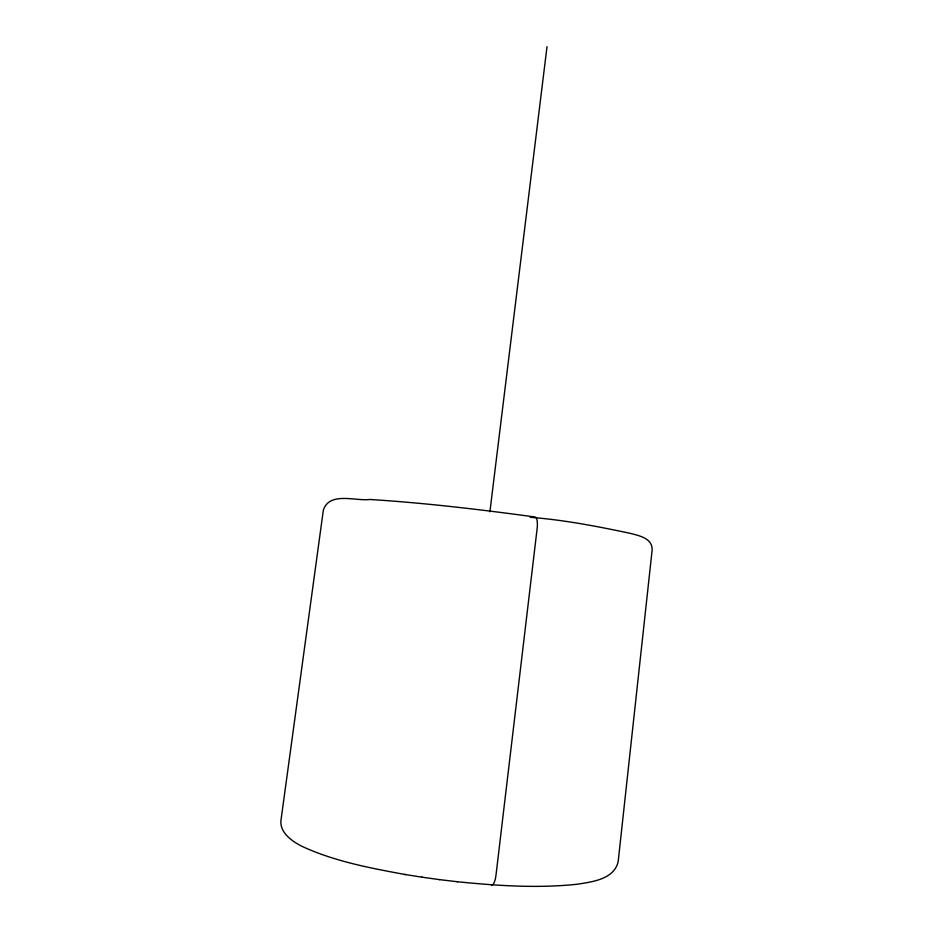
<?xml version="1.0" encoding="UTF-8"?>
<svg xmlns="http://www.w3.org/2000/svg" width="933" height="933" viewBox="0 0 933 933"><rect width="100%" height="100%" fill="white"/><g stroke="black" fill="none" stroke-linecap="round" stroke-linejoin="round"><path stroke-width="1.4" d="M489.907 511.785L547.018 46.65M530.201 517.314C563.485 519.833 596.723 526.259 629.472 533.175C638.51 535.53 652.68 537.944 652.132 550.143L618.182 861.544C614.252 879.271 592.362 881.813 577.55 884.192C537.501 888.519 497.079 885.709 457.123 881.72M439.665 879.644L457.497 881.755M421.938 877.183L439.805 879.667M491.166 884.706A12.922 3.58 -86.4 0 0 496.029 874.839L537.116 528.731A12.024 3.534 -82.3 0 0 534.924 516.975C480.087 509.523 425.086 502.922 369.841 499.482C355.31 501.324 329.489 491.329 323.331 510.199L281.218 818.521C278.524 831.77 291.364 840.901 301.627 846.149C334.037 861.299 369.608 867.923 404.56 874.419L405.727 874.594M404.56 874.419L422.602 877.288"/></g></svg>
